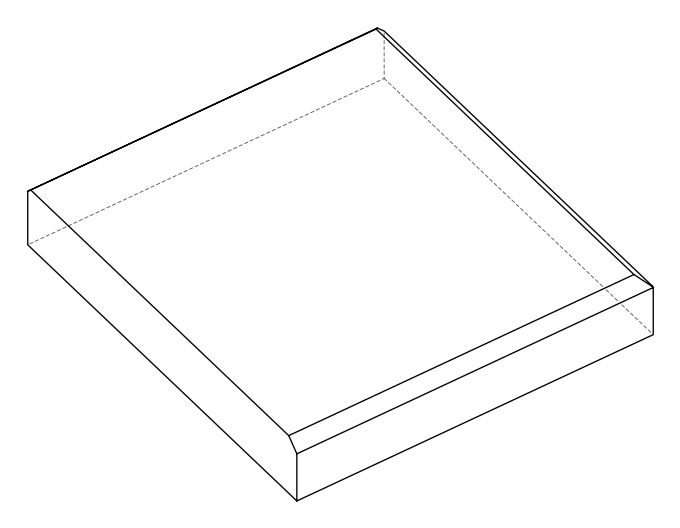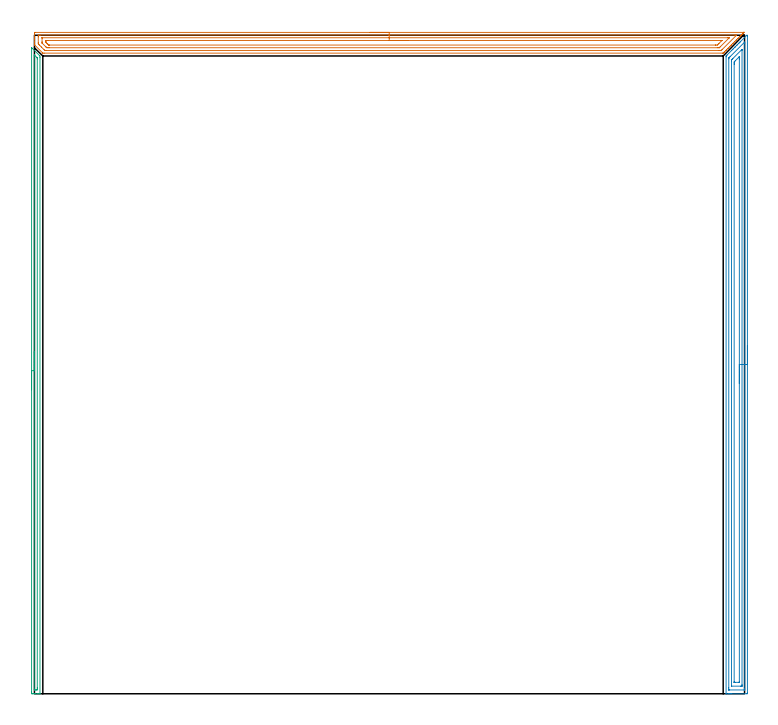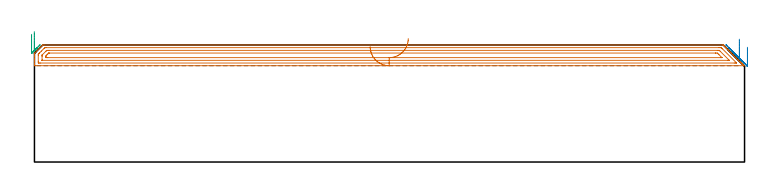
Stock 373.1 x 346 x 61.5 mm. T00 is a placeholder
(PLAN: 3 operations, 0 tool changes, 28.8 min)
(1 AREA_MILL | FG_CHAMFER_SURFACE | UGT0205_001 | 11.99 min | 22176 mm3)
(2 AREA_MILL_1 | FG_CHAMFER_SURFACE_1 | UGT0205_001 | 11.19 min | 21242 mm3)
(3 AREA_MILL_2 | FG_CHAMFER_SURFACE_2 | UGT0205_001 | 5.57 min | 3253 mm3)
(TOOL UGT0205_001 | Chamfer Mill 20 x 3 x 45 deg. | D20 FL50 Z2)
(OP 1 AREA_MILL)
G17 G21 G94 G90
T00 M6
G54
G17 G0 G90 X176.4 Y347.5 S1061 M3
G43 Z71.5 H0
Z60.6
G94 G1 X176.438 Z59.728 F250.
X176.552 Z58.864
X176.741 Z58.012
X177.003 Z57.18
X177.337 Z56.374
X177.74 Z55.6
X178.208 Z54.864
X178.74 Z54.172
X179.329 Z53.529
X179.972 Z52.94
X180.664 Z52.409
X181.4 Z51.94
X182.174 Z51.537
X182.98 Z51.203
X183.812 Z50.941
X184.664 Z50.752
X185.528 Z50.638
X186.4 Z50.6
X372.559
X372.78 Y347.495 Z50.603
X372.782 Y347.493 Z50.604
X372.78 Y347.479 Z50.619
X372.406 Y347.106 Z50.994
X372.242 Y346.94 Z51.156
X372.184 Y346.884 Z51.215
X372.002 Y346.702 Z51.397
X371.946 Y346.644 Z51.453
X371.886 Y346.586 Z51.513
X371.707 Y346.407 Z51.692
X371.649 Y346.348 Z51.749
X371.589 Y346.288 Z51.811
X371.412 Y346.111 Z51.988
X371.353 Y346.051 Z52.045
X371.291 Y345.991 Z52.108
X371.117 Y345.816 Z52.283
X371.056 Y345.755 Z52.342
X370.993 Y345.693 Z52.406
X370.822 Y345.521 Z52.578
X370.76 Y345.458 Z52.638
X370.696 Y345.395 Z52.704
X370.527 Y345.226 Z52.873
X370.464 Y345.162 Z52.934
X369.774 Y344.474 Z53.626
X369.575 Y344.273 Z53.823
X368.897 Y343.597 Z54.503
X368.685 Y343.384 Z54.713
X368.019 Y342.719 Z55.381
X367.796 Y342.495 Z55.602
X367.142 Y341.842 Z56.258
X366.907 Y341.605 Z56.491
X366.265 Y340.965 Z57.135
X366.23 Y340.929 Z57.17
X366.018 Y340.716 Z57.38
X365.388 Y340.088 Z58.012
X365.336 Y340.036 Z58.063
X365.129 Y339.827 Z58.269
X364.51 Y339.21 Z58.889
X364.443 Y339.143 Z58.956
X364.24 Y338.938 Z59.158
X363.633 Y338.333 Z59.767
X363.55 Y338.25 Z59.849
X363.35 Y338.049 Z60.047
X362.756 Y337.456 Z60.644
X362.657 Y337.356 Z60.742
X362.461 Y337.16 Z60.937
X362.359 Y337.058 Z61.04
X362.139 Y336.838 Z61.261
X361.974 Y336.675 Z61.423
X361.901 Y336.606 Z61.492
X361.466 Y336.6 Z61.5
X5.082
X4.405 Y336.602 Z61.488
X4.299 Y336.701 Z61.397
X4.281 Y336.718 Z61.379
X0.131 Y340.867 Z57.229
X0.057 Y340.939 Z57.153
X0.01 Y340.998 Z57.093
X0.001 Y341.05 Z57.04
X0. Y341.498 Z56.602
Y341.821 Z56.279
Y342.495 Z55.601
Y343.721 Z54.376
Y344.273 Z53.822
Y344.886 Z53.209
Y346.664 Z51.432
X0.002 Y346.94 Z51.156
X0.008 Y347.491 Z50.606
X0.06 Y347.494 Z50.603
X0.616 Y347.5 Z50.6
X186.4
Y346.086 Z52.014
X367.684
X368.578 Y346.084 Z52.016
X368.611 Y346.082 Z52.018
X368.889 Y346.051 Z52.049
X368.755 Y345.909 Z52.191
X368.611 Y345.761 Z52.339
X361.466 Y338.616 Z59.484
X361.18 Y338.334 Z59.766
X360.887 Y338.049 Z60.051
X360.604 Y338.017 Z60.083
X360.573 Y338.016 Z60.084
X359.714 Y338.014 Z60.086
X6.009 Y338.015 Z60.085
X5.975 Y338.016 Z60.084
X5.413 Y338.049 Z60.051
X5.082 Y338.371 Z59.729
X3.622 Y339.827 Z58.273
X2.734 Y340.716 Z57.384
X2.402 Y341.049 Z57.051
X2.131 Y341.331 Z56.769
X2.01 Y341.474 Z56.626
X2.006 Y341.605 Z56.495
X2.001 Y342.005 Z56.095
X2. Y345.162 Z52.938
X2.002 Y345.561 Z52.539
X2.01 Y346.051 Z52.049
X2.37 Y346.083 Z52.017
X2.402 Y346.085 Z52.015
X3.261 Y346.086 Z52.014
X186.4
Y344.672 Z53.428
X364.145 Y344.671 Z53.429
X364.639
X364.8 Y344.669 Z53.431
X365.039 Y344.665 Z53.435
X365.047 Y344.656 Z53.444
X365.046 Y344.651 Z53.449
X365.039 Y344.639 Z53.461
X360.227 Y339.827 Z58.273
X359.952 Y339.556 Z58.544
X359.857 Y339.465 Z58.635
X359.824 Y339.436 Z58.664
X359.779 Y339.433 Z58.667
X359.679 Y339.431 Z58.669
X359.186 Y339.429 Z58.671
X358.786 Y339.428 Z58.672
X7.761 Y339.429 Z58.671
X7.267 Y339.43 Z58.67
X6.868 Y339.433 Z58.667
X6.474 Y339.437 Z58.663
X6.074 Y339.827 Z58.273
X5.975 Y339.925 Z58.175
X4.189 Y341.711 Z56.389
X4.092 Y341.81 Z56.29
X4.046 Y341.86 Z56.24
X4.026 Y341.885 Z56.215
X4.01 Y341.932 Z56.168
X4.003 Y342.307 Z55.793
X4.001 Y342.495 Z55.605
Y344.46 Z53.64
X4.008 Y344.648 Z53.452
X4.011 Y344.666 Z53.434
X4.015 Y344.668 Z53.432
X4.039 Y344.67 Z53.43
X4.089 Y344.671 Z53.429
X4.189
X186.4 Y344.672 Z53.428
Y343.257 Z54.843
X360.7
X361.147 Y343.255 Z54.845
X361.185 Y343.253 Z54.847
X361.19 Y343.25 Z54.85
Y343.246 Z54.854
X361.153 Y343.204 Z54.896
X361.094 Y343.144 Z54.956
X361.023 Y343.072 Z55.028
X359.618 Y341.667 Z56.433
X359.556 Y341.605 Z56.495
X359.169 Y341.224 Z56.876
X358.786 Y340.85 Z57.25
X358.654 Y340.847 Z57.253
X357.893 Y340.843 Z57.257
X357.766
X7.761
X7.633 Y340.844 Z57.256
X7.54 Y340.848 Z57.252
X7.52 Y340.849 Z57.251
X7.431 Y340.929 Z57.171
X7.254 Y341.1 Z57.
X6.995 Y341.355 Z56.745
X6.868 Y341.48 Z56.62
X6.744 Y341.605 Z56.495
X6.621 Y341.73 Z56.37
X6.381 Y341.977 Z56.123
X6.01 Y342.364 Z55.736
X6.001 Y342.469 Z55.631
Y342.495 Z55.605
X6.003 Y342.927 Z55.173
X6.007 Y343.143 Z54.957
X6.01 Y343.244 Z54.856
X6.109 Y343.251 Z54.849
X6.868 Y343.256 Z54.844
X6.996 Y343.257 Z54.843
X186.4
X187.272 Z54.881
X188.136 Z54.995
X188.988 Z55.183
X189.82 Z55.446
X190.626 Z55.78
X191.4 Z56.182
X192.136 Z56.651
X192.828 Z57.182
X193.471 Z57.772
X194.06 Z58.415
X194.592 Z59.107
X195.06 Z59.843
X195.463 Z60.617
X195.797 Z61.422
X196.059 Z62.254
X196.248 Z63.106
X196.362 Z63.971
X196.4 Z64.843
G0 Z71.5
M5
M2
(OP 2 AREA_MILL_1)
G17 G21 G94 G90
T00 M6
G54
G17 G0 G90 X374.6 Y182.976 S1061 M3
G43 Z71.5 H0
Z60.3
G94 G1 Y182.938 Z59.428 F250.
Y182.824 Z58.564
Y182.635 Z57.712
Y182.373 Z56.88
Y182.039 Z56.074
Y181.636 Z55.3
Y181.168 Z54.564
Y180.636 Z53.872
Y180.047 Z53.229
Y179.404 Z52.64
Y178.712 Z52.108
Y177.976 Z51.64
Y177.202 Z51.237
Y176.396 Z50.903
Y175.564 Z50.641
Y174.712 Z50.452
Y173.848 Z50.338
Y172.976 Z50.3
Y0.616
X374.597 Y0.258 Z50.301
X374.593 Y0.01 Z50.304
X374.247 Y0. Z50.651
X366.377 Z58.517
X365.833 Z59.063
X365.502 Z59.394
X364.959 Z59.937
X364.628 Z60.267
X363.667 Z61.232
X363.533 Y0.001 Z61.359
X363.482 Y0.003 Z61.41
X363.402 Y0.01 Z61.488
X363.4 Y0.169 Z61.5
Y334.666
X363.406 Y335.101 Z61.492
X363.473 Y335.172 Z61.426
X363.753 Y335.455 Z61.144
X363.859 Y335.56 Z61.039
X366.377 Y338.078 Z58.52
X366.751 Y338.451 Z58.149
X366.886 Y338.586 Z58.014
X367.134 Y338.835 Z57.765
X367.251 Y338.953 Z57.645
X367.818 Y339.518 Z57.081
X368.027 Y339.728 Z56.871
X368.126 Y339.827 Z56.77
X368.325 Y340.025 Z56.574
X368.396 Y340.096 Z56.503
X369. Y340.702 Z55.896
X369.219 Y340.919 Z55.681
X369.874 Y341.576 Z55.022
X370.041 Y341.741 Z54.858
X370.112 Y341.812 Z54.788
X370.749 Y342.45 Z54.148
X370.864 Y342.564 Z54.035
X374.13 Y345.831 Z50.768
X374.247 Y345.945 Z50.651
X374.296 Y345.99 Z50.602
X374.495 Y345.991 Z50.403
X374.593 Y345.95 Z50.307
X374.596 Y345.92 Z50.304
X374.599 Y345.831 Z50.301
X374.6 Y345.651 Z50.3
Y172.976
X373.186 Z51.714
Y2.593
X373.185 Y2.402 Z51.715
X373.181 Y2.051 Z51.719
X373.179 Y2.016 Z51.721
X373.127 Y2.01 Z51.773
X373.023 Y2.004 Z51.877
X372.891 Y2. Z52.009
X365.021 Y2.001 Z59.879
X364.867 Y2.006 Z60.033
X364.838 Y2.01 Z60.062
X364.821 Y2.019 Z60.079
X364.819 Y2.053 Z60.081
X364.815 Y2.211 Z60.085
X364.814 Y2.402 Z60.086
Y3.105
Y333.583
X364.815 Y333.773 Z60.085
X364.818 Y333.949 Z60.082
X364.821 Y334.034 Z60.079
X364.831 Y334.07 Z60.069
X364.857 Y334.099 Z60.043
X365.019 Y334.267 Z59.881
X365.416 Y334.666 Z59.484
X372.971 Y342.221 Z51.929
X373.037 Y342.286 Z51.863
X373.112 Y342.356 Z51.788
X373.171 Y342.41 Z51.729
X373.179 Y342.328 Z51.721
X373.184 Y342.004 Z51.716
X373.185 Y341.812 Z51.715
X373.186 Y341.679 Z51.714
Y172.976
X371.772 Z53.128
X371.771 Y4.93 Z53.129
X371.768 Y4.188 Z53.132
X371.766 Y4.043 Z53.134
X371.757 Y4.01 Z53.143
X371.715 Y4.006 Z53.185
X371.623 Y4.003 Z53.277
X370.933 Y4. Z53.967
X366.377 Y4.001 Z58.523
X366.315 Y4.002 Z58.585
X366.266 Y4.006 Z58.634
X366.239 Y4.009 Z58.661
X366.235 Y4.039 Z58.665
X366.231 Y4.188 Z58.669
X366.229 Y4.339 Z58.671
Y332.138
X366.234 Y332.88 Z58.666
X366.236 Y333.024 Z58.664
X366.377 Y333.172 Z58.523
X366.672 Y333.471 Z58.228
X366.972 Y333.773 Z57.928
X371.532 Y338.333 Z53.368
X371.623 Y338.423 Z53.277
X371.715 Y338.509 Z53.185
X371.765 Y338.553 Z53.135
X371.768 Y338.491 Z53.132
X371.77 Y338.39 Z53.13
X371.771 Y338.239 Z53.129
X371.772 Y338.088
Y172.976 Z53.128
X370.357 Z54.543
Y6.376
X370.354 Y6.21 Z54.546
X370.35 Y6.08 Z54.55
X370.346 Y6.01 Z54.554
X369.85 Y6. Z55.05
X368.101 Z56.799
X367.706 Y6.007 Z57.194
X367.659 Y6.01 Z57.241
X367.649 Y6.017 Z57.251
X367.647 Y6.032 Z57.253
X367.644 Y6.086 Z57.256
X367.643 Y6.138 Z57.257
Y6.468
Y330.694
X367.644 Y331.094 Z57.256
X367.646 Y331.584 Z57.254
X367.65 Y331.987 Z57.25
X367.887 Y332.231 Z57.013
X368.126 Y332.475 Z56.774
X369.874 Y334.226 Z55.026
X370.093 Y334.443 Z54.807
X370.319 Y334.666 Z54.581
X370.329 Y334.669 Z54.571
X370.35 Y334.666 Z54.55
X370.351 Y334.62 Z54.549
X370.356 Y334.175 Z54.544
X370.357 Y333.773 Z54.543
Y333.28
Y172.976
Y172.104 Z54.581
Y171.24 Z54.695
Y170.388 Z54.883
Y169.556 Z55.146
Y168.75 Z55.48
Y167.976 Z55.882
Y167.24 Z56.351
Y166.548 Z56.882
Y165.905 Z57.472
Y165.316 Z58.115
Y164.784 Z58.807
Y164.316 Z59.543
Y163.913 Z60.316
Y163.579 Z61.122
Y163.317 Z61.954
Y163.128 Z62.806
Y163.014 Z63.671
Y162.976 Z64.543
G0 Z71.5
M5
M2
(OP 3 AREA_MILL_2)
G17 G21 G94 G90
T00 M6
G54
G17 G0 G90 X-1.5 Y159.75 S1061 M3
G43 Z71.5 H0
Z67.1
G94 G1 Y159.788 Z66.228 F250.
Y159.902 Z65.363
Y160.091 Z64.512
Y160.353 Z63.68
Y160.687 Z62.874
Y161.09 Z62.1
Y161.559 Z61.364
Y162.09 Z60.672
Y162.679 Z60.029
Y163.322 Z59.439
Y164.014 Z58.908
Y164.75 Z58.44
Y165.524 Z58.037
Y166.33 Z57.703
Y167.162 Z57.441
Y168.014 Z57.252
Y168.878 Z57.138
Y169.75 Z57.1
Y339.488
X-1.497 Y339.489 Z57.103
X-1.489 Y339.488 Z57.11
X-1.462 Y339.462 Z57.138
X-1.061 Y339.063 Z57.536
X2.682 Y335.317 Z61.282
X2.894 Y335.095 Z61.492
X2.9 Y334.43 Z61.5
Y0.161
X2.894 Y0.01 Z61.493
X2.584 Y0. Z61.183
X2.215 Z60.815
X1.581 Z60.175
X0.383 Z58.979
X-0.181 Z58.413
X-0.78 Z57.815
X-1.061 Y0.001 Z57.534
X-1.293 Y0.004 Z57.302
X-1.491 Y0.01 Z57.105
X-1.495 Y0.168 Z57.102
X-1.499 Y0.607 Z57.101
X-1.5 Y1.052 Z57.1
Y169.75
X-0.086 Z58.514
Y335.226
X-0.085 Y335.323 Z58.515
X-0.08 Y335.6 Z58.52
X-0.079 Y335.617 Z58.521
X-0.06 Y335.603 Z58.54
X-0.024 Y335.572 Z58.576
X0.009 Y335.54 Z58.609
X0.228 Y335.323 Z58.828
X1.12 Y334.43 Z59.72
X1.263 Y334.286 Z59.863
X1.376 Y334.168 Z59.976
X1.451 Y334.087 Z60.051
X1.479 Y334.052 Z60.079
X1.486 Y333.537 Z60.086
Y3.285
X1.484 Y2.491 Z60.084
X1.481 Y2.392 Z60.081
X1.467 Y2.01 Z60.067
X1.084 Y2.003 Z59.684
X0.7 Y2.002 Z59.3
X0.203 Y2.004 Z58.803
X0.006 Y2.01 Z58.606
X-0.079 Y2.034 Z58.521
X-0.084 Y2.295 Z58.516
X-0.085 Y2.392 Z58.515
X-0.086 Y169.75 Z58.514
Y170.622 Z58.552
Y171.487 Z58.666
Y172.338 Z58.855
Y173.17 Z59.117
Y173.976 Z59.451
Y174.75 Z59.854
Y175.486 Z60.323
Y176.178 Z60.854
Y176.821 Z61.443
Y177.41 Z62.086
Y177.942 Z62.778
Y178.41 Z63.514
Y178.813 Z64.288
Y179.147 Z65.094
Y179.409 Z65.926
Y179.598 Z66.778
Y179.712 Z67.643
Y179.75 Z68.514
G0 Z71.5
M5
M2
